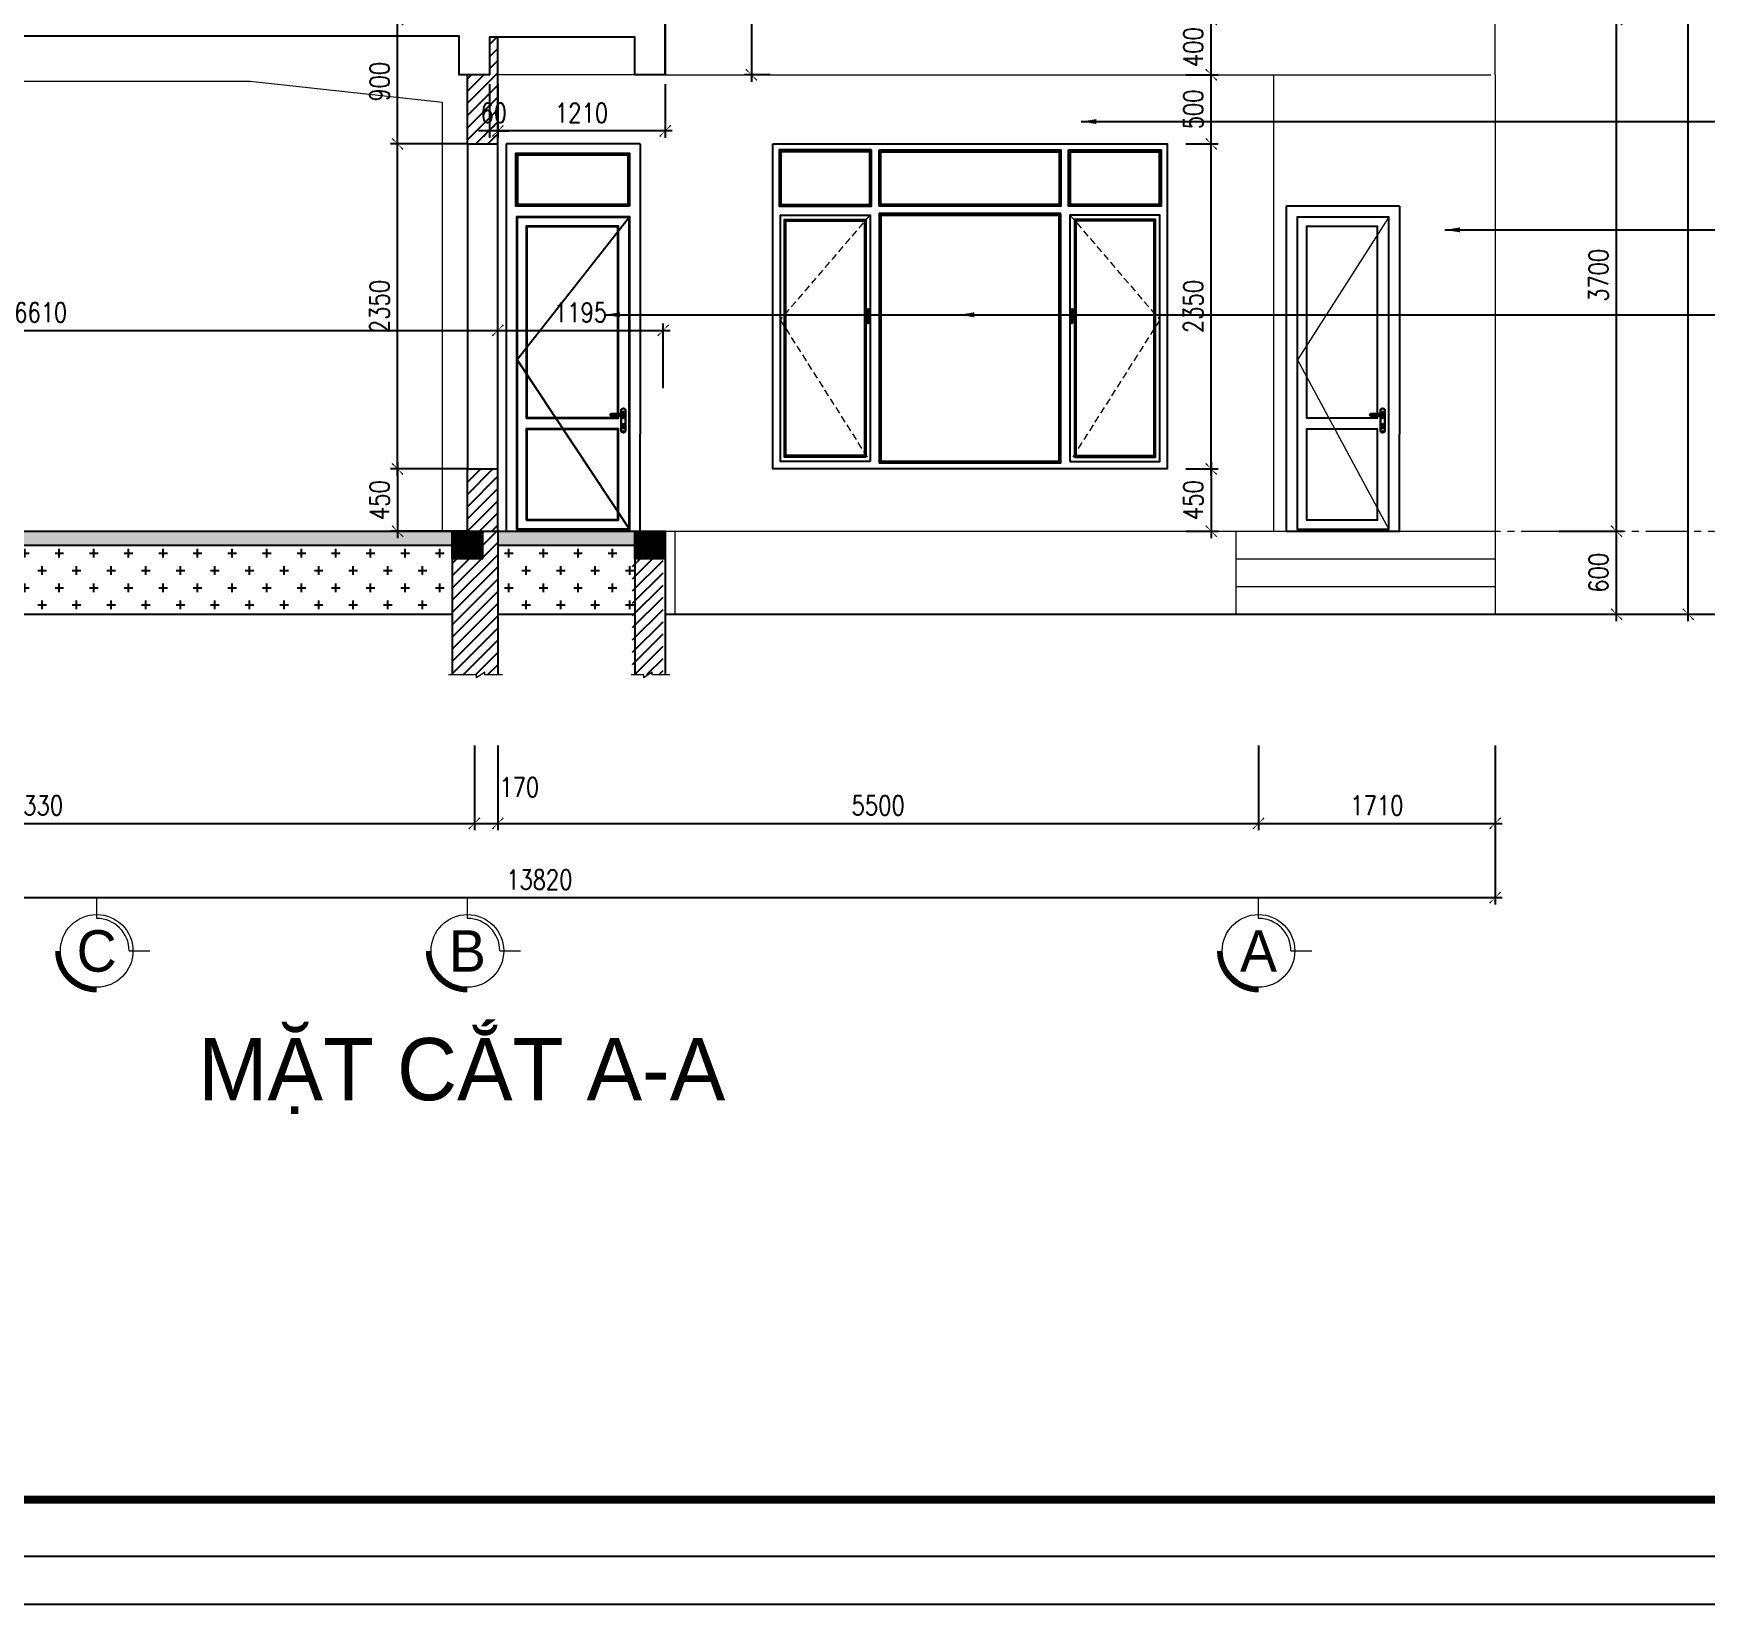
# Model space of a CAD drawing. Header units: millimetres. Extents: x -34806 to 662668, y 63228 to 99452.
# Drawn here: x 415738 to 427828, y 69332 to 80691 of the extents above; entities that cross this region are included whole.
import ezdxf
from ezdxf.enums import TextEntityAlignment as Align

# ---------------------------------------------------------------- set-up
doc = ezdxf.new("R2010")
doc.units = ezdxf.units.MM
doc.header["$LTSCALE"] = 200
doc.header["$MEASUREMENT"] = 0
doc.header["$PDMODE"] = 3
doc.header["$PDSIZE"] = 50
doc.linetypes.add('CENTER2', pattern=[1.125, 0.75, -0.125, 0.125, -0.125])
doc.linetypes.add('HIDDEN', pattern=[0.375, 0.25, -0.125])
doc.layers.get('0').update_dxf_attribs({"color": 95, "linetype": 'CONTINUOUS'})
doc.layers.get('DEFPOINTS').update_dxf_attribs({"linetype": 'CONTINUOUS'})
for name, color, linetype, lineweight in [('3', 7, 'CONTINUOUS', 30), ('hacth', 251, 'CONTINUOUS', 13), ('hatch', 251, 'CONTINUOUS', 5), ('nep', 4, 'CONTINUOUS', 30), ('thay', 7, 'CONTINUOUS', 18), ('tim', 254, 'CENTER2', 9), ('VU', 8, 'HIDDEN', 13)]:
    doc.layers.add(name, color=color, linetype=linetype, lineweight=lineweight)
for name, color, linetype in [('8', 1, 'CONTINUOUS'), ('A_Walls', 1, 'CONTINUOUS'), ('DIM', 1, 'CONTINUOUS'), ('KHUNGTEN', 7, 'CONTINUOUS'), ('NET-THAY', 4, 'CONTINUOUS'), ('Net_Manh', 155, 'CONTINUOUS'), ('TEXT', 7, 'CONTINUOUS'), ('TPTA-Text', 253, 'CONTINUOUS'), ('TPTA-Virtural', 253, 'CONTINUOUS'), ('TUONG', 2, 'CONTINUOUS'), ('wood', 254, 'CONTINUOUS')]:
    doc.layers.add(name, color=color, linetype=linetype)
doc.styles.add('dam', font='VHAVANB.ttf', dxfattribs={"width": 0.9, "height": 450})
doc.styles.add('RomanS', font='romans.shx', dxfattribs={"width": 0.8})
doc.dimstyles.new('D1', dxfattribs={"dimtxt": 140, "dimasz": 80, "dimexe": 50, "dimexo": 0, "dimgap": 60, "dimtad": 1, "dimdec": 0, "dimzin": 0, "dimdsep": 46, "dimtxsty": 'RomanS', "dimblk1": 'ARCHTICK', "dimblk2": 'ARCHTICK', "dimsah": 1, "dimcen": 100, "dimdle": 50, "dimclrt": 7, "dimadec": 0, "dimazin": 0, "dimtfac": 0.005, "dimtdec": 0, "dimtix": 1, "dimtofl": 0, "dimtmove": 2, "dimatfit": 3, "dimldrblk": 'ARCHTICK', "dimfxl": 1, "dimtvp": 0.8, "dimtolj": 1, "dimtzin": 0, "dimarcsym": 0})
doc.dimstyles.new('DIM-A3', dxfattribs={"dimscale": 0, "dimtxt": 160, "dimasz": 110, "dimexe": 110, "dimexo": 0, "dimgap": 110, "dimtad": 1, "dimdec": 0, "dimdsep": 46, "dimtxsty": 'RomanS', "dimblk1": 'ARCHTICK', "dimblk2": 'ARCHTICK', "dimsah": 1, "dimcen": 0.09, "dimdle": 110, "dimclrd": 256, "dimclre": 256, "dimclrt": 14, "dimadec": 0, "dimazin": 0, "dimtfac": 1, "dimtdec": 0, "dimtix": 1, "dimtmove": 2, "dimatfit": 3, "dimfxl": 110, "dimtolj": 1, "dimarcsym": 0})

# ---------------------------------------------------------------- blocks, each defined once
blk = doc.blocks.new('tr')
at = {"layer": 'thay', "ltscale": 600}
for p, q in [((0, -200), (0, 0)), ((313, -513), (513, -513))]:
    blk.add_line(p, q, dxfattribs=at)
at = {"layer": 'thay', "color": 150, "ltscale": 600, "const_width": 50}
blk.add_lwpolyline([(-375, -513, 0.414214), (0, -888, 0.414214)], format="xyb", dxfattribs=at)
at = {"layer": 'thay', "ltscale": 600}
blk.add_circle((0, -513), 350, dxfattribs=at)
blk.add_arc((0, -513), 313, 0, 90, dxfattribs=at)
blk = doc.blocks.new('_ArchTick')
at = {"layer": 'DIM', "color": 150}
blk.add_lwpolyline([(0.5, 0.5, 0.133, 0, 0), (0, 0, 0, 0.133, 0), (-0.5, -0.5, 0.133, 0.133, 0)], format="xyseb", dxfattribs=at)
blk = doc.blocks.new('*D187')
at = {"layer": 'DEFPOINTS', "color": 0}
for p in [(412486, 75542), (426306, 75542), (426306, 74443)]:
    blk.add_point(p, dxfattribs=at)
at = {"layer": 'DIM', "color": 0, "lineweight": -2}
for p, q in [((412486, 75542), (412486, 74393)), ((426306, 75542), (426306, 74393)), ((412436, 74443), (426356, 74443))]:
    blk.add_line(p, q, dxfattribs=at)
at = {"layer": 'DIM', "color": 0, "lineweight": -2, "xscale": 80, "yscale": 80, "zscale": 80, "rotation": 180}
blk.add_blockref('_ArchTick', (412486, 74443), dxfattribs=at)
at = {"layer": 'DIM', "color": 0, "lineweight": -2, "xscale": 80, "yscale": 80, "zscale": 80}
blk.add_blockref('_ArchTick', (426306, 74443), dxfattribs=at)
at = {"layer": 'DIM', "color": 7, "insert": (419396, 74573), "char_height": 140, "attachment_point": 5, "style": 'RomanS'}
blk.add_mtext('\\A1;13820', dxfattribs=at)
blk = doc.blocks.new('*D189')
at = {"layer": 'DEFPOINTS', "color": 0}
for p in [(419096, 75542), (424596, 75542), (424596, 74980)]:
    blk.add_point(p, dxfattribs=at)
at = {"layer": 'DIM', "color": 0, "lineweight": -2}
for p, q in [((419096, 75542), (419096, 74930)), ((424596, 75542), (424596, 74930)), ((419046, 74980), (424646, 74980))]:
    blk.add_line(p, q, dxfattribs=at)
at = {"layer": 'DIM', "color": 0, "lineweight": -2, "xscale": 80, "yscale": 80, "zscale": 80, "rotation": 180}
blk.add_blockref('_ArchTick', (419096, 74980), dxfattribs=at)
at = {"layer": 'DIM', "color": 0, "lineweight": -2, "xscale": 80, "yscale": 80, "zscale": 80}
blk.add_blockref('_ArchTick', (424596, 74980), dxfattribs=at)
at = {"layer": 'DIM', "color": 7, "insert": (421846, 75110), "char_height": 140, "attachment_point": 5, "style": 'RomanS'}
blk.add_mtext('\\A1;5500', dxfattribs=at)
blk = doc.blocks.new('*D190')
at = {"layer": 'DEFPOINTS', "color": 0}
for p in [(424596, 75542), (426306, 75542), (426306, 74980)]:
    blk.add_point(p, dxfattribs=at)
at = {"layer": 'DIM', "color": 0, "lineweight": -2}
for p, q in [((424596, 75542), (424596, 74930)), ((426306, 75542), (426306, 74930)), ((424546, 74980), (426356, 74980))]:
    blk.add_line(p, q, dxfattribs=at)
at = {"layer": 'DIM', "color": 0, "lineweight": -2, "xscale": 80, "yscale": 80, "zscale": 80, "rotation": 180}
blk.add_blockref('_ArchTick', (424596, 74980), dxfattribs=at)
at = {"layer": 'DIM', "color": 0, "lineweight": -2, "xscale": 80, "yscale": 80, "zscale": 80}
blk.add_blockref('_ArchTick', (426306, 74980), dxfattribs=at)
at = {"layer": 'DIM', "color": 7, "insert": (425451, 75110), "char_height": 140, "attachment_point": 5, "style": 'RomanS'}
blk.add_mtext('\\A1;1710', dxfattribs=at)
blk = doc.blocks.new('*D191')
at = {"layer": 'DEFPOINTS', "color": 0}
for p in [(412596, 75542), (418926, 75542), (418926, 74980)]:
    blk.add_point(p, dxfattribs=at)
at = {"layer": 'DIM', "color": 0, "lineweight": -2}
for p, q in [((412596, 75542), (412596, 74930)), ((418926, 75542), (418926, 74930)), ((412546, 74980), (418976, 74980))]:
    blk.add_line(p, q, dxfattribs=at)
at = {"layer": 'DIM', "color": 0, "lineweight": -2, "xscale": 80, "yscale": 80, "zscale": 80, "rotation": 180}
blk.add_blockref('_ArchTick', (412596, 74980), dxfattribs=at)
at = {"layer": 'DIM', "color": 0, "lineweight": -2, "xscale": 80, "yscale": 80, "zscale": 80}
blk.add_blockref('_ArchTick', (418926, 74980), dxfattribs=at)
at = {"layer": 'DIM', "color": 7, "insert": (415761, 75110), "char_height": 140, "attachment_point": 5, "style": 'RomanS'}
blk.add_mtext('\\A1;6330', dxfattribs=at)
blk = doc.blocks.new('*D195')
at = {"layer": 'DEFPOINTS', "color": 0}
for p in [(418926, 75542), (419096, 75542), (419096, 74980)]:
    blk.add_point(p, dxfattribs=at)
at = {"layer": 'DIM', "color": 0, "lineweight": -2}
for p, q in [((418926, 75542), (418926, 74930)), ((419096, 75542), (419096, 74930)), ((418876, 74980), (419146, 74980))]:
    blk.add_line(p, q, dxfattribs=at)
at = {"layer": 'DIM', "color": 0, "lineweight": -2, "xscale": 80, "yscale": 80, "zscale": 80, "rotation": 180}
blk.add_blockref('_ArchTick', (418926, 74980), dxfattribs=at)
at = {"layer": 'DIM', "color": 0, "lineweight": -2, "xscale": 80, "yscale": 80, "zscale": 80}
blk.add_blockref('_ArchTick', (419096, 74980), dxfattribs=at)
at = {"layer": 'DIM', "color": 7, "insert": (419251, 75242), "char_height": 140, "attachment_point": 5, "style": 'RomanS'}
blk.add_mtext('\\A1;170', dxfattribs=at)
blk = doc.blocks.new('*D576')
at = {"layer": 'DEFPOINTS', "color": 0}
for p in [(419096, 78544), (412486, 78275), (419096, 78275)]:
    blk.add_point(p, dxfattribs=at)
at = {"layer": 'DIM', "color": 0, "lineweight": -2}
for p, q in [((412486, 78275), (412486, 78594)), ((419096, 78275), (419096, 78594)), ((412436, 78544), (419146, 78544))]:
    blk.add_line(p, q, dxfattribs=at)
at = {"layer": 'DIM', "color": 0, "lineweight": -2, "xscale": 80, "yscale": 80, "zscale": 80, "rotation": 180}
blk.add_blockref('_ArchTick', (412486, 78544), dxfattribs=at)
at = {"layer": 'DIM', "color": 0, "lineweight": -2, "xscale": 80, "yscale": 80, "zscale": 80}
blk.add_blockref('_ArchTick', (419096, 78544), dxfattribs=at)
at = {"layer": 'DIM', "color": 7, "insert": (415791, 78674), "char_height": 140, "attachment_point": 5, "style": 'RomanS'}
blk.add_mtext('\\A1;6610', dxfattribs=at)
blk = doc.blocks.new('*D577')
at = {"layer": 'DEFPOINTS', "color": 0}
for p in [(420291, 78544), (419096, 78275), (420291, 78127)]:
    blk.add_point(p, dxfattribs=at)
at = {"layer": 'DIM', "color": 0, "lineweight": -2}
for p, q in [((419096, 78275), (419096, 78594)), ((420291, 78127), (420291, 78594)), ((419046, 78544), (420341, 78544))]:
    blk.add_line(p, q, dxfattribs=at)
at = {"layer": 'DIM', "color": 0, "lineweight": -2, "xscale": 80, "yscale": 80, "zscale": 80, "rotation": 180}
blk.add_blockref('_ArchTick', (419096, 78544), dxfattribs=at)
at = {"layer": 'DIM', "color": 0, "lineweight": -2, "xscale": 80, "yscale": 80, "zscale": 80}
blk.add_blockref('_ArchTick', (420291, 78544), dxfattribs=at)
at = {"layer": 'DIM', "color": 7, "insert": (419693, 78674), "char_height": 140, "attachment_point": 5, "style": 'RomanS'}
blk.add_mtext('\\A1;1195', dxfattribs=at)
blk = doc.blocks.new('*D607')
at = {"layer": 'DEFPOINTS', "color": 0}
for p in [(418371, 79892), (418876, 79892), (418876, 77542)]:
    blk.add_point(p, dxfattribs=at)
at = {"layer": 'DIM', "color": 0, "lineweight": -2}
for p, q in [((418371, 77492), (418371, 79942)), ((418876, 79892), (418321, 79892)), ((418876, 77542), (418321, 77542))]:
    blk.add_line(p, q, dxfattribs=at)
at = {"layer": 'DIM', "color": 0, "lineweight": -2, "xscale": 80, "yscale": 80, "zscale": 80}
for p, rotation in [((418371, 79892), 90), ((418371, 77542), 270)]:
    blk.add_blockref('_ArchTick', p, dxfattribs=dict(at, rotation=rotation))
at = {"layer": 'DIM', "color": 7, "insert": (418241, 78717), "char_height": 140, "attachment_point": 5, "rotation": 90, "style": 'RomanS'}
blk.add_mtext('\\A1;2350', dxfattribs=at)
blk = doc.blocks.new('*D608')
at = {"layer": 'DEFPOINTS', "color": 0}
for p in [(418876, 77542), (418371, 77092), (418876, 77092)]:
    blk.add_point(p, dxfattribs=at)
at = {"layer": 'DIM', "color": 0, "lineweight": -2}
for p, q in [((418876, 77542), (418321, 77542)), ((418371, 77592), (418371, 77042)), ((418876, 77092), (418321, 77092))]:
    blk.add_line(p, q, dxfattribs=at)
at = {"layer": 'DIM', "color": 0, "lineweight": -2, "xscale": 80, "yscale": 80, "zscale": 80}
for p, rotation in [((418371, 77542), 90), ((418371, 77092), 270)]:
    blk.add_blockref('_ArchTick', p, dxfattribs=dict(at, rotation=rotation))
at = {"layer": 'DIM', "color": 7, "insert": (418241, 77317), "char_height": 140, "attachment_point": 5, "rotation": 90, "style": 'RomanS'}
blk.add_mtext('\\A1;450', dxfattribs=at)
blk = doc.blocks.new('*D609')
at = {"layer": 'DEFPOINTS', "color": 0}
for p in [(418371, 80792), (418876, 80792), (418876, 79892)]:
    blk.add_point(p, dxfattribs=at)
at = {"layer": 'DIM', "color": 0, "lineweight": -2}
for p, q in [((418876, 80792), (418321, 80792)), ((418371, 79842), (418371, 80842)), ((418876, 79892), (418321, 79892))]:
    blk.add_line(p, q, dxfattribs=at)
at = {"layer": 'DIM', "color": 0, "lineweight": -2, "xscale": 80, "yscale": 80, "zscale": 80}
for p, rotation in [((418371, 80792), 90), ((418371, 79892), 270)]:
    blk.add_blockref('_ArchTick', p, dxfattribs=dict(at, rotation=rotation))
at = {"layer": 'DIM', "color": 7, "insert": (418241, 80342), "char_height": 140, "attachment_point": 5, "rotation": 90, "style": 'RomanS'}
blk.add_mtext('\\A1;900', dxfattribs=at)
blk = doc.blocks.new('*D613')
at = {"layer": 'DEFPOINTS', "color": 0}
for p in [(426770, 89498), (427702, 89498), (426770, 76492)]:
    blk.add_point(p, dxfattribs=at)
at = {"layer": 'DIM', "color": 0, "lineweight": -2}
for p, q in [((426770, 89498), (427752, 89498)), ((427702, 76442), (427702, 89548)), ((426770, 76492), (427752, 76492))]:
    blk.add_line(p, q, dxfattribs=at)
at = {"layer": 'DIM', "color": 0, "lineweight": -2, "xscale": 80, "yscale": 80, "zscale": 80}
for p, rotation in [((427702, 89498), 90), ((427702, 76492), 270)]:
    blk.add_blockref('_ArchTick', p, dxfattribs=dict(at, rotation=rotation))
at = {"layer": 'DIM', "color": 7, "insert": (427564, 82855), "char_height": 140, "attachment_point": 5, "rotation": 90, "style": 'RomanS'}
blk.add_mtext('\\A1;13005', dxfattribs=at)
blk = doc.blocks.new('*D614')
at = {"layer": 'DEFPOINTS', "color": 0}
for p in [(426770, 77092), (427184, 77092), (426770, 76492)]:
    blk.add_point(p, dxfattribs=at)
at = {"layer": 'DIM', "color": 0, "lineweight": -2}
for p, q in [((427184, 76442), (427184, 77142)), ((426770, 77092), (427234, 77092)), ((426770, 76492), (427234, 76492))]:
    blk.add_line(p, q, dxfattribs=at)
at = {"layer": 'DIM', "color": 0, "lineweight": -2, "xscale": 80, "yscale": 80, "zscale": 80}
for p, rotation in [((427184, 77092), 90), ((427184, 76492), 270)]:
    blk.add_blockref('_ArchTick', p, dxfattribs=dict(at, rotation=rotation))
at = {"layer": 'DIM', "color": 7, "insert": (427054, 76792), "char_height": 140, "attachment_point": 5, "rotation": 90, "style": 'RomanS'}
blk.add_mtext('\\A1;600', dxfattribs=at)
blk = doc.blocks.new('*D615')
at = {"layer": 'DEFPOINTS', "color": 0}
for p in [(426770, 80792), (427184, 80792), (426770, 77092)]:
    blk.add_point(p, dxfattribs=at)
at = {"layer": 'DIM', "color": 0, "lineweight": -2}
for p, q in [((426770, 80792), (427234, 80792)), ((427184, 77042), (427184, 80842)), ((426770, 77092), (427234, 77092))]:
    blk.add_line(p, q, dxfattribs=at)
at = {"layer": 'DIM', "color": 0, "lineweight": -2, "xscale": 80, "yscale": 80, "zscale": 80}
for p, rotation in [((427184, 80792), 90), ((427184, 77092), 270)]:
    blk.add_blockref('_ArchTick', p, dxfattribs=dict(at, rotation=rotation))
at = {"layer": 'DIM', "color": 7, "insert": (427054, 78942), "char_height": 140, "attachment_point": 5, "rotation": 90, "style": 'RomanS'}
blk.add_mtext('\\A1;3700', dxfattribs=at)
blk = doc.blocks.new('*D627')
at = {"layer": 'DEFPOINTS', "color": 0}
for p in [(421065, 81492), (420929, 80392), (421065, 80392)]:
    blk.add_point(p, dxfattribs=at)
at = {"layer": 'DIM', "color": 0, "lineweight": -2}
for p, q in [((421065, 81492), (420879, 81492)), ((420929, 81542), (420929, 80342)), ((421065, 80392), (420879, 80392))]:
    blk.add_line(p, q, dxfattribs=at)
at = {"layer": 'DIM', "color": 0, "lineweight": -2, "xscale": 80, "yscale": 80, "zscale": 80}
for p, rotation in [((420929, 81492), 90), ((420929, 80392), 270)]:
    blk.add_blockref('_ArchTick', p, dxfattribs=dict(at, rotation=rotation))
at = {"layer": 'DIM', "color": 7, "insert": (420799, 80942), "char_height": 140, "attachment_point": 5, "rotation": 90, "style": 'RomanS'}
blk.add_mtext('\\A1;1100', dxfattribs=at)
blk = doc.blocks.new('taynam')
at = {"layer": '8'}
for p, q in [((-3, 21), (1, 21)), ((-1, 20), (-1, 23)), ((-3, -21), (1, -21)), ((-3, -119), (1, -119)), ((-1, -23), (-1, -20)), ((-1, -121), (-1, -117))]:
    blk.add_line(p, q, dxfattribs=at)
for centre in [(-1, 21), (-1, -21), (-1, -119)]:
    blk.add_circle(centre, 2.54, dxfattribs=at)
at = {"layer": 'nep', "lineweight": 30}
for p, q in [((-3, 8), (87, 8)), ((-6, -77), (-6, -93)), ((-3, -8), (87, -8)), ((4, -77), (4, -93))]:
    blk.add_line(p, q, dxfattribs=at)
for points in [[(-16, 38), (-16, -119)], [(15, 8), (15, 38)], [(-1, -69), (0, -69), (0, -70), (0, -70), (0, -71), (0, -71), (0, -75), (-2, -75), (-2, -69), (-1, -69)], [(15, -119), (15, -8)]]:
    blk.add_lwpolyline(points, dxfattribs=at)
for centre, radius, start, end in [((-1, 30), 17.2, 26.2994, 153.7006), ((0, 0), 8.68, 107.4908, 252.5092), ((81, 0), 10.7, 309.4148, 50.5852), ((-1, -111), 17.4, 207.4481, 332.5519), ((-1, -72), 6.73, 314.6001, 225.3999), ((-1, -93), 4.72, 180, 0)]:
    blk.add_arc(centre, radius, start, end, dxfattribs=at)
blk = doc.blocks.new('*D634')
at = {"layer": 'DEFPOINTS', "color": 0}
for p in [(419096, 80325), (420306, 80325), (419096, 79986)]:
    blk.add_point(p, dxfattribs=at)
at = {"layer": 'DIM', "color": 0, "lineweight": -2}
for p, q in [((419096, 80325), (419096, 79936)), ((420306, 80325), (420306, 79936)), ((420356, 79986), (419046, 79986))]:
    blk.add_line(p, q, dxfattribs=at)
at = {"layer": 'DIM', "color": 0, "lineweight": -2, "xscale": 80, "yscale": 80, "zscale": 80, "rotation": 180}
blk.add_blockref('_ArchTick', (419096, 79986), dxfattribs=at)
at = {"layer": 'DIM', "color": 0, "lineweight": -2, "xscale": 80, "yscale": 80, "zscale": 80}
blk.add_blockref('_ArchTick', (420306, 79986), dxfattribs=at)
at = {"layer": 'DIM', "color": 7, "insert": (419701, 80116), "char_height": 140, "attachment_point": 5, "style": 'RomanS'}
blk.add_mtext('\\A1;1210', dxfattribs=at)
blk = doc.blocks.new('*D635')
at = {"layer": 'DEFPOINTS', "color": 0}
for p in [(419036, 80325), (419096, 80325), (419036, 79986)]:
    blk.add_point(p, dxfattribs=at)
at = {"layer": 'DIM', "color": 0, "lineweight": -2}
for p, q in [((419036, 80325), (419036, 79936)), ((419096, 80325), (419096, 79936)), ((419036, 79986), (418956, 79986)), ((419096, 79986), (419176, 79986))]:
    blk.add_line(p, q, dxfattribs=at)
at = {"layer": 'DIM', "color": 0, "lineweight": -2, "xscale": 80, "yscale": 80, "zscale": 80}
blk.add_blockref('_ArchTick', (419036, 79986), dxfattribs=at)
at = {"layer": 'DIM', "color": 0, "lineweight": -2, "xscale": 80, "yscale": 80, "zscale": 80, "rotation": 180}
blk.add_blockref('_ArchTick', (419096, 79986), dxfattribs=at)
at = {"layer": 'DIM', "color": 7, "insert": (419066, 80116), "char_height": 140, "attachment_point": 5, "style": 'RomanS'}
blk.add_mtext('\\A1;60', dxfattribs=at)
blk = doc.blocks.new('*D1036')
at = {"layer": 'DEFPOINTS', "color": 0}
for p in [(424071, 77542), (424071, 77092), (424254, 77092)]:
    blk.add_point(p, dxfattribs=at)
at = {"layer": 'DIM', "color": 0, "lineweight": -2}
for p, q in [((424071, 77542), (424304, 77542)), ((424254, 77592), (424254, 77042)), ((424071, 77092), (424304, 77092))]:
    blk.add_line(p, q, dxfattribs=at)
at = {"layer": 'DIM', "color": 0, "lineweight": -2, "xscale": 80, "yscale": 80, "zscale": 80}
for p, rotation in [((424254, 77542), 90), ((424254, 77092), 270)]:
    blk.add_blockref('_ArchTick', p, dxfattribs=dict(at, rotation=rotation))
at = {"layer": 'DIM', "color": 7, "insert": (424124, 77317), "char_height": 140, "attachment_point": 5, "rotation": 90, "style": 'RomanS'}
blk.add_mtext('\\A1;450', dxfattribs=at)
blk = doc.blocks.new('*D1037')
at = {"layer": 'DEFPOINTS', "color": 0}
for p in [(424071, 79892), (424254, 79892), (424071, 77542)]:
    blk.add_point(p, dxfattribs=at)
at = {"layer": 'DIM', "color": 0, "lineweight": -2}
for p, q in [((424254, 77492), (424254, 79942)), ((424071, 79892), (424304, 79892)), ((424071, 77542), (424304, 77542))]:
    blk.add_line(p, q, dxfattribs=at)
at = {"layer": 'DIM', "color": 0, "lineweight": -2, "xscale": 80, "yscale": 80, "zscale": 80}
for p, rotation in [((424254, 79892), 90), ((424254, 77542), 270)]:
    blk.add_blockref('_ArchTick', p, dxfattribs=dict(at, rotation=rotation))
at = {"layer": 'DIM', "color": 7, "insert": (424124, 78717), "char_height": 140, "attachment_point": 5, "rotation": 90, "style": 'RomanS'}
blk.add_mtext('\\A1;2350', dxfattribs=at)
blk = doc.blocks.new('*D1038')
at = {"layer": 'DEFPOINTS', "color": 0}
for p in [(424071, 80392), (424254, 80392), (424071, 79892)]:
    blk.add_point(p, dxfattribs=at)
at = {"layer": 'DIM', "color": 0, "lineweight": -2}
for p, q in [((424254, 79842), (424254, 80442)), ((424071, 80392), (424304, 80392)), ((424071, 79892), (424304, 79892))]:
    blk.add_line(p, q, dxfattribs=at)
at = {"layer": 'DIM', "color": 0, "lineweight": -2, "xscale": 80, "yscale": 80, "zscale": 80}
for p, rotation in [((424254, 80392), 90), ((424254, 79892), 270)]:
    blk.add_blockref('_ArchTick', p, dxfattribs=dict(at, rotation=rotation))
at = {"layer": 'DIM', "color": 7, "insert": (424124, 80142), "char_height": 140, "attachment_point": 5, "rotation": 90, "style": 'RomanS'}
blk.add_mtext('\\A1;500', dxfattribs=at)
blk = doc.blocks.new('*D1039')
at = {"layer": 'DEFPOINTS', "color": 0}
for p in [(424071, 80792), (424254, 80792), (424071, 80392)]:
    blk.add_point(p, dxfattribs=at)
at = {"layer": 'DIM', "color": 0, "lineweight": -2}
for p, q in [((424071, 80792), (424304, 80792)), ((424254, 80342), (424254, 80842)), ((424071, 80392), (424304, 80392))]:
    blk.add_line(p, q, dxfattribs=at)
at = {"layer": 'DIM', "color": 0, "lineweight": -2, "xscale": 80, "yscale": 80, "zscale": 80}
for p, rotation in [((424254, 80792), 90), ((424254, 80392), 270)]:
    blk.add_blockref('_ArchTick', p, dxfattribs=dict(at, rotation=rotation))
at = {"layer": 'DIM', "color": 7, "insert": (424124, 80592), "char_height": 140, "attachment_point": 5, "rotation": 90, "style": 'RomanS'}
blk.add_mtext('\\A1;400', dxfattribs=at)
blk = doc.blocks.new('khung')
at = {"layer": 'DEFPOINTS', "color": 8}
blk.add_lwpolyline([(0, 0), (31503, 0), (31503, 22275), (0, 22275)], close=True, dxfattribs=at)
at = {"layer": 'KHUNGTEN', "color": 4, "const_width": 54.3}
blk.add_lwpolyline([(848, 388), (31117, 388), (31117, 21887), (848, 21887)], close=True, dxfattribs=at)

msp = doc.modelspace()

# ---------------------------------------------------------------- hatches: boundary and pattern name
h = msp.add_hatch()
h.set_pattern_fill('ANSI31', color=256, scale=15, angle=180, style=0)
h.set_pattern_definition([(225, (-8110.6244, -197493.4991), (1.325825215, -1.325825215), [])])
h.paths.add_polyline_path([(412705.6, 77092.3), (412485.6, 77092.3), (412485.6, 76892.3), (412705.6, 76892.3)])
h.paths.add_polyline_path([(418985.6, 77092.3), (418765.6, 77092.3), (418765.6, 76892.3), (418985.6, 76892.3)])
h.paths.add_polyline_path([(420305.6, 77092.3), (420085.6, 77092.3), (420085.6, 76892.3), (420305.6, 76892.3)])
at = {"layer": 'Net_Manh'}
h = msp.add_hatch(dxfattribs=at)
h.set_pattern_fill('ANSI31', color=256, scale=500, style=0)
h.set_pattern_definition([(45, (-36355.786, -336066.216), (-44.194174, 44.194174), [])])
h.paths.add_polyline_path([(418875.6, 79892.4), (419095.6, 79892.4), (419095.6, 80664.8), (419035.6, 80664.8), (419035.6, 80392.3), (418875.6, 80392.3)])
h.paths.add_polyline_path([(419095.6, 77542.3), (418875.6, 77542.3), (418875.6, 77092.3), (419095.6, 77092.3)])
h = msp.add_hatch(dxfattribs=at)
h.set_pattern_fill('BT-01', color=256, scale=20, style=0, pattern_type=2)
h.set_pattern_definition([(50, (-36355.79, -336066.22), (143.452037, -12.550427), [15, -165]), (355, (-36355.79, -336066.22), (-27.750267, 150.438427), [12, -132]), (100.4514, (-36343.83, -336067.26), (115.701876, 137.887908), [12.748038, -140.228422]), (46.1842, (-36355.79, -336026.22), (213.44821, -33.103803), [22.5, -247.5]), (96.6356, (-36338, -336028.97), (186.93254, 194.823574), [19.12206, -210.3426]), (351.1842, (-36355.79, -336026.22), (186.93239, 194.82372), [18, -198]), (21, (-36335.79, -336036.22), (119.38141, -80.523778), [15, -165]), (326, (-36335.79, -336036.22), (48.663066, 145.03001), [12, -132]), (71.4514, (-36325.84, -336042.93), (168.044526, 64.5061), [12.748038, -140.228422]), (37.5, (-36355.786, -336066.216), (2.431971, 66.5787708), [0, -130.4, 0, -134, 0, -132.5]), (7.5, (-36355.79, -336066.216), (52.6139075, 78.882342), [0, -76.4, 0, -127.4, 0, -50.5]), (327.5, (-36400.386, -336066.216), (106.7644872, -4.5109743), [0, -50, 0, -156, 0, -207]), (317.5, (-36420.39, -336066.22), (116.637234, 20.020996), [0, -65, 0, -103.6, 0, -147]), (45, (-36355.79, -336066.216), (-60.104076, 60.104076), []), (45, (-36355.79, -336041.716), (-60.104076, 60.104076), [])])
h.paths.add_polyline_path([(412705.6, 77092.3), (412485.6, 77092.3), (412485.6, 76892.3), (412705.6, 76892.3)])
h.paths.add_polyline_path([(418985.6, 77092.3), (418765.6, 77092.3), (418765.6, 76892.3), (418985.6, 76892.3)])
h = msp.add_hatch(dxfattribs=at)
h.set_pattern_fill('AR-CONC', color=256, scale=20, style=0)
h.set_pattern_definition([(50, (-36355.79, -336066.22), (143.452037, -12.550427), [15, -165]), (355, (-36355.79, -336066.22), (-27.750267, 150.438427), [12, -132]), (100.4514, (-36343.83, -336067.26), (115.701876, 137.887908), [12.748038, -140.228422]), (46.1842, (-36355.79, -336026.22), (213.44821, -33.103803), [22.5, -247.5]), (96.6356, (-36338, -336028.97), (186.93254, 194.823574), [19.12206, -210.3426]), (351.1842, (-36355.79, -336026.22), (186.93239, 194.82372), [18, -198]), (21, (-36335.79, -336036.22), (119.38141, -80.523778), [15, -165]), (326, (-36335.79, -336036.22), (48.663066, 145.03001), [12, -132]), (71.4514, (-36325.84, -336042.93), (168.044526, 64.5061), [12.748038, -140.228422]), (37.5, (-36355.786, -336066.216), (2.431971, 66.5787708), [0, -130.4, 0, -134, 0, -132.5]), (7.5, (-36355.79, -336066.216), (52.6139075, 78.882342), [0, -76.4, 0, -127.4, 0, -50.5]), (327.5, (-36400.386, -336066.216), (106.7644872, -4.5109743), [0, -50, 0, -156, 0, -207]), (317.5, (-36420.39, -336066.22), (116.637234, 20.020996), [0, -65, 0, -103.6, 0, -147])])
h.paths.add_polyline_path([(418765.6, 77092.3), (412815.6, 77092.3), (412815.6, 76992.3), (418765.6, 76992.3)])
h.paths.add_polyline_path([(420100.6, 77092.3), (419095.6, 77092.3), (419095.6, 76992.3), (420100.6, 76992.3)])
h = msp.add_hatch(dxfattribs=at)
h.set_pattern_fill('ANSI31', color=256, scale=500, style=0)
h.set_pattern_definition([(45, (-8110.624, -280987.32), (-44.194174, 44.194174), [])])
h.paths.add_polyline_path([(419095.6, 77092.3), (418985.6, 77092.3), (418985.6, 76892.3), (418765.6, 76892.3), (418765.6, 76053.5), (418941.3, 76053.5), (418941.3, 76031.2), (419002.4, 76071.9), (419002.4, 76053.2), (419095.6, 76053.2)])
h.paths.add_polyline_path([(420290.6, 76892.3), (420070.6, 76892.3), (420070.6, 76053.5), (420136.3, 76053.5), (420136.3, 76031.2), (420197.4, 76071.9), (420197.4, 76053.2), (420290.6, 76053.2)])
h = msp.add_hatch(dxfattribs=at)
h.set_pattern_fill('BT-01', color=256, scale=20, style=0, pattern_type=2)
h.set_pattern_definition([(50, (-36370.79, -336066.22), (143.452037, -12.550427), [15, -165]), (355, (-36370.79, -336066.22), (-27.750267, 150.438427), [12, -132]), (100.4514, (-36358.83, -336067.26), (115.701876, 137.887908), [12.748038, -140.228422]), (46.1842, (-36370.79, -336026.22), (213.44821, -33.103803), [22.5, -247.5]), (96.6356, (-36353, -336028.97), (186.93254, 194.823574), [19.12206, -210.3426]), (351.1842, (-36370.79, -336026.22), (186.93239, 194.82372), [18, -198]), (21, (-36350.79, -336036.22), (119.38141, -80.523778), [15, -165]), (326, (-36350.79, -336036.22), (48.663066, 145.03001), [12, -132]), (71.4514, (-36340.84, -336042.93), (168.044526, 64.5061), [12.748038, -140.228422]), (37.5, (-36370.786, -336066.216), (2.431971, 66.5787708), [0, -130.4, 0, -134, 0, -132.5]), (7.5, (-36370.79, -336066.216), (52.6139075, 78.882342), [0, -76.4, 0, -127.4, 0, -50.5]), (327.5, (-36415.386, -336066.216), (106.7644872, -4.5109743), [0, -50, 0, -156, 0, -207]), (317.5, (-36435.39, -336066.22), (116.637234, 20.020996), [0, -65, 0, -103.6, 0, -147]), (45, (-36370.79, -336066.216), (-60.104076, 60.104076), []), (45, (-36370.79, -336041.716), (-60.104076, 60.104076), [])])
h.paths.add_polyline_path([(420305.6, 77092.3), (420085.6, 77092.3), (420085.6, 76892.3), (420305.6, 76892.3)])
h = msp.add_hatch(dxfattribs=at)
h.set_pattern_fill('CROSS', color=256, scale=500, style=0)
h.set_pattern_definition([(0, (-36355.79, -336066.22), (125, 125), [62.5, -187.5]), (90, (-36324.54, -336097.47), (-125, 125), [62.5, -187.5])])
h.paths.add_polyline_path([(418765.6, 76992.3), (412815.6, 76992.3), (412815.6, 76492.3), (418755.6, 76492.3), (418765.6, 76492.3)])
h.paths.add_polyline_path([(420100.6, 76992.3), (419095.6, 76992.3), (419095.6, 76492.3), (420100.6, 76492.3)])

# ---------------------------------------------------------------- linework, layer by layer
msp.add_lwpolyline([(403576.4, 93454.3), (437401.9, 93454.3), (437401.9, 69332.3), (403576.4, 69332.3)], close=True)
at = {"layer": '3'}
msp.add_line((424795.6, 79442.2), (424795.6, 79442.2), dxfattribs=at)
at = {"layer": 'A_Walls'}
for p, q in [((412815.6, 76492.3), (418765.6, 76492.3)), ((419095.6, 76492.3), (420085.6, 76492.3)), ((420305.6, 76492.3), (433056.5, 76492.3))]:
    msp.add_line(p, q, dxfattribs=at)
at = {"layer": 'hatch'}
for p, q in [((426305.6, 80392.3), (426305.6, 81442.3)), ((420205.6, 80392.3), (426275.6, 80392.3)), ((424705.6, 77092.3), (424705.6, 80392.3)), ((426305.6, 80392.3), (426305.6, 77092.3)), ((425534.6, 77108.7), (425534.6, 79361.1)), ((425534.6, 77108.7), (425534.6, 79361.1)), ((425534.6, 79361.1), (425534.6, 77108.7)), ((419055.6, 77092.3), (426275.6, 77092.3)), ((424432.3, 77092.3), (424432.3, 76892.3)), ((426305.6, 77092.3), (426305.6, 76492.3)), ((424432.3, 76892.3), (426305.6, 76892.3)), ((424432.3, 76892.3), (424432.3, 76692.3)), ((424432.3, 76692.3), (426305.6, 76692.3)), ((424432.3, 76692.3), (424432.3, 76492.3))]:
    msp.add_line(p, q, dxfattribs=at)
for points in [[(421085.3, 77542.3), (423935.3, 77542.3), (423935.3, 79892.4), (421085.3, 79892.4)], [(424871.7, 77103.7), (425539.6, 77103.7), (425539.6, 79366.1), (424871.7, 79366.1)], [(424876.7, 77108.7), (425534.6, 77108.7), (425534.6, 79361.1), (424876.7, 79361.1)], [(424939.6, 77908.8), (425459.3, 77908.8), (425459.3, 79298.2), (424939.6, 79298.2)], [(424944.6, 77913.8), (425454.3, 77913.8), (425454.3, 79293.2), (424944.6, 79293.2)], [(424939.6, 77171.7), (425459.3, 77171.7), (425459.3, 77832.9), (424939.6, 77832.9)], [(424944.6, 77176.7), (425454.3, 77176.7), (425454.3, 77827.9), (424944.6, 77827.9)]]:
    msp.add_lwpolyline(points, close=True, dxfattribs=at)
msp.add_lwpolyline([(425534.6, 79361.1), (424876.7, 78330.7), (425534.6, 77108.7)], dxfattribs=at)
at = {"layer": 'NET-THAY'}
for p, q in [((418875.6, 79892.4), (418875.6, 77542.3)), ((419095.6, 77542.3), (419095.6, 79892.4))]:
    msp.add_line(p, q, dxfattribs=at)
at = {"layer": 'thay'}
for p, q in [((420305.6, 80392.3), (420305.6, 81492.3)), ((420085.6, 80392.3), (419095.6, 80392.3)), ((423935.3, 79892.4), (421085.3, 79892.4)), ((421085.3, 79873.4), (421085.3, 77542.3)), ((419085.6, 77092.3), (426305.6, 77092.3)), ((420305.6, 77092.3), (420305.6, 76492.3)), ((420375.6, 77092.3), (420375.6, 76492.3))]:
    msp.add_line(p, q, dxfattribs=at)
for points in [[(418695.6, 77092.3), (418695.6, 80192.3), (417305.6, 80342.3), (414195.6, 80342.3), (412885.6, 80192.3), (412885.6, 77092.3)], [(423935.3, 77542.3), (421085.3, 77542.3)], [(419128.5, 76053.2), (419002.4, 76053.2), (419002.4, 76071.9), (418941.3, 76031.2), (418941.3, 76053.5), (418740.4, 76053.5)], [(420338.5, 76053.2), (420212.4, 76053.2), (420212.4, 76071.9), (420151.3, 76031.2), (420151.3, 76053.5), (420060.4, 76053.5)]]:
    msp.add_lwpolyline(points, dxfattribs=at)
at = {"layer": 'tim', "linetype": 'CENTER2', "ltscale": 2}
msp.add_line((406245.4, 77092.3), (433056.5, 77092.3), dxfattribs=at)
at = {"layer": 'TPTA-Virtural'}
msp.add_line((425615.6, 79442.2), (425593.9, 79442.2), dxfattribs=at)
msp.add_lwpolyline([(421085.3, 79892.4), (423935.4, 79892.4), (423935.4, 77542.3), (421085.3, 77542.3)], close=True, dxfattribs=at)
for points in [[(424795.6, 79442.2), (424795.6, 77792.6), (424795.6, 77792.6)], [(425593.9, 79442.2), (424795.6, 79442.2)], [(425615.6, 79442.2), (425615.6, 77792.6), (425615.6, 77792.6)], [(424795.6, 77792.6), (424795.6, 77092.3), (425615.6, 77092.3), (425615.6, 77792.6)]]:
    msp.add_lwpolyline(points, dxfattribs=at)
at = {"layer": 'TUONG'}
for p, q in [((420305.6, 80392.3), (420305.6, 81492.3)), ((419095.6, 79892.4), (419095.6, 80664.8)), ((418875.6, 79892.4), (418875.6, 80392.3)), ((418875.6, 79892.4), (419095.6, 79892.4)), ((418875.6, 77542.3), (419095.6, 77542.3)), ((418875.6, 77092.3), (418875.6, 77542.3)), ((419095.6, 77092.3), (419095.6, 77542.3)), ((412485.6, 77092.3), (420305.6, 77092.3)), ((418765.6, 77092.3), (418765.6, 76053.2)), ((419095.6, 77092.3), (419095.6, 76053.2)), ((420085.6, 77092.3), (420085.6, 76053.2)), ((420305.6, 77092.3), (420305.6, 76053.2)), ((412815.6, 76992.3), (418765.6, 76992.3)), ((419095.6, 76992.3), (420085.6, 76992.3)), ((412815.6, 76492.3), (418755.6, 76492.3)), ((419095.6, 76492.3), (420085.6, 76492.3))]:
    msp.add_line(p, q, dxfattribs=at)
msp.add_lwpolyline([(412485.6, 80792.3), (419035.6, 80792.3), (419035.6, 80773.8), (420085.6, 80773.8), (420085.6, 80792.3), (420305.6, 80792.3), (420305.6, 80392.3), (420085.6, 80392.3), (420085.6, 80664.8), (419035.6, 80664.8), (419035.6, 80392.3), (418815.6, 80392.3), (418815.6, 80672.3), (415900.6, 80672.3), (415900.6, 80672.3), (415680.6, 80672.3), (415680.6, 80672.3), (412705.6, 80672.3), (412705.6, 80392.3), (412485.6, 80392.3), (412485.6, 80792.3)], dxfattribs=at)
for points in [[(418765.6, 77092.3), (418985.6, 77092.3), (418985.6, 76892.3), (418765.6, 76892.3)], [(420085.6, 77092.3), (420305.6, 77092.3), (420305.6, 76892.3), (420085.6, 76892.3)]]:
    msp.add_lwpolyline(points, close=True, dxfattribs=at)
at = {"layer": 'VU', "linetype": 'HIDDEN'}
for points in [[(421786.1, 79378.2), (421137, 78620.2), (421786.1, 77596.3)], [(423232.3, 79378.2), (423881.4, 78620.2), (423232.3, 77596.3)]]:
    msp.add_lwpolyline(points, dxfattribs=at)
at = {"layer": 'wood'}
for p, q in [((419155.6, 79892.4), (419155.6, 79892.4)), ((420125.6, 79892.4), (420103.9, 79892.4)), ((423156.1, 79838.4), (423156.1, 79452.2)), ((420044.6, 77108.7), (420044.6, 79361.1)), ((420044.6, 77108.7), (420044.6, 79361.1)), ((420044.6, 79361.1), (420044.6, 77108.7)), ((421765.2, 78673.4), (421765.2, 78659.7)), ((421765.3, 78659), (421767.2, 78655.4)), ((421767.3, 78654.8), (421767.3, 78600.9)), ((421777.5, 78654.8), (421777.5, 78600.9)), ((421779.5, 78659), (421777.7, 78655.4)), ((421779.7, 78673.4), (421779.7, 78659.7)), ((423238.7, 78673.4), (423238.7, 78659.7)), ((423238.9, 78659), (423240.7, 78655.4)), ((423240.9, 78654.8), (423240.9, 78600.9)), ((423251.1, 78654.8), (423251.1, 78600.9)), ((423253.1, 78659), (423251.2, 78655.4)), ((423253.2, 78673.4), (423253.2, 78659.7))]:
    msp.add_line(p, q, dxfattribs=at)
for points in [[(419155.6, 79892.4), (419155.6, 77792.6), (419155.6, 77792.6)], [(420103.9, 79892.4), (419155.6, 79892.4)], [(420125.6, 79892.4), (420125.6, 77792.6), (420125.6, 77792.6)], [(420044.6, 79361.1), (419236.7, 78330.7), (420044.6, 77108.7)], [(421761.1, 78686.6), (421761.1, 78652.7)], [(421783.7, 78680.7), (421783.7, 78686.6)], [(421783.7, 78652.7), (421783.7, 78680.7)], [(423234.7, 78680.7), (423234.7, 78686.6)], [(423234.7, 78652.7), (423234.7, 78680.7)], [(423257.2, 78686.6), (423257.2, 78652.7)], [(419155.6, 77792.6), (419155.6, 77092.3), (420125.6, 77092.3), (420125.6, 77792.6)]]:
    msp.add_lwpolyline(points, dxfattribs=at)
for points in [[(420049, 79442.2), (419226.7, 79442.2), (419226.7, 79826.3), (420049, 79826.3)], [(420039, 79452.2), (419236.7, 79452.2), (419236.7, 79816.3), (420039, 79816.3)], [(420036, 79455.2), (419239.7, 79455.2), (419239.7, 79813.3), (420036, 79813.3)], [(421798.3, 79848.4), (421129.3, 79848.4), (421129.3, 79442.2), (421798.3, 79442.2)], [(421788.3, 79838.4), (421139.3, 79838.4), (421139.3, 79452.2), (421788.3, 79452.2)], [(421785.3, 79835.4), (421142.3, 79835.4), (421142.3, 79455.2), (421785.3, 79455.2)], [(421852.3, 79848.4), (423166.1, 79848.4), (423166.1, 79442.2), (421852.3, 79442.2)], [(421862.3, 79838.4), (423156.1, 79838.4), (423156.1, 79452.2), (421862.3, 79452.2)], [(421865.3, 79835.4), (423153.1, 79835.4), (423153.1, 79455.2), (421865.3, 79455.2)], [(423222.3, 79848.4), (423891.4, 79848.4), (423891.4, 79442.2), (423222.3, 79442.2)], [(423232.3, 79838.4), (423881.4, 79838.4), (423881.4, 79452.2), (423232.3, 79452.2)], [(423235.3, 79835.4), (423878.4, 79835.4), (423878.4, 79455.2), (423235.3, 79455.2)], [(419231.7, 77103.7), (420049.6, 77103.7), (420049.6, 79366.1), (419231.7, 79366.1)], [(419236.7, 77108.7), (420044.6, 77108.7), (420044.6, 79361.1), (419236.7, 79361.1)], [(421788.3, 77596.3), (421139.3, 77596.3), (421139.3, 79378.2), (421788.3, 79378.2)], [(421756.3, 77628.3), (421169.3, 77628.3), (421169.3, 79346.2), (421756.3, 79346.2)], [(421746.3, 77638.3), (421179.3, 77638.3), (421179.3, 79336.2), (421746.3, 79336.2)], [(423166.1, 79388.2), (421852.3, 79388.2), (421852.3, 77586.3), (423166.1, 77586.3)], [(423156.1, 79378.2), (421862.3, 79378.2), (421862.3, 77596.3), (423156.1, 77596.3)], [(423153.1, 79375.2), (421865.3, 79375.2), (421865.3, 77599.3), (423153.1, 77599.3)], [(423232.3, 77596.3), (423881.4, 77596.3), (423881.4, 79378.2), (423232.3, 79378.2)], [(423264.3, 77628.3), (423851.4, 77628.3), (423851.4, 79346.2), (423264.3, 79346.2)], [(423274.3, 77638.3), (423841.4, 77638.3), (423841.4, 79336.2), (423274.3, 79336.2)], [(419299.6, 77908.8), (419969.3, 77908.8), (419969.3, 79298.2), (419299.6, 79298.2)], [(419304.6, 77913.8), (419964.3, 77913.8), (419964.3, 79293.2), (419304.6, 79293.2)], [(419299.6, 77171.7), (419969.3, 77171.7), (419969.3, 77832.9), (419299.6, 77832.9)], [(419304.6, 77176.7), (419964.3, 77176.7), (419964.3, 77827.9), (419304.6, 77827.9)]]:
    msp.add_lwpolyline(points, close=True, dxfattribs=at)
for centre in [(421772.4, 78673.4), (423246, 78673.4)]:
    msp.add_circle(centre, 2.05, dxfattribs=at)
for centre, radius, start, end in [((421772.4, 78686.6), 11.3, 0, 180), ((421772.4, 78652.7), 11.3, 180, 243.1549), ((421772.4, 78673.4), 9.72, 318.25899, 221.74101), ((421772.4, 78673.4), 7.25, 0, 180), ((421766.6, 78659.7), 1.4, 180, 207.19267), ((421765.9, 78654.8), 1.4, 0, 27.19267), ((421772.4, 78600.9), 5.09, 180, 0), ((421778.9, 78654.8), 1.4, 152.80733, 180), ((421772.4, 78652.7), 11.3, 296.8451, 0), ((423246, 78686.6), 11.3, 0, 180), ((423246, 78652.7), 11.3, 180, 243.1549), ((423246, 78673.4), 9.72, 318.25899, 221.74101), ((423246, 78673.4), 7.25, 0, 180), ((423239.5, 78654.8), 1.4, 0, 27.19267), ((423246, 78600.9), 5.09, 180, 0), ((423252.5, 78654.8), 1.4, 152.80733, 180), ((423246, 78652.7), 11.3, 296.8451, 0), ((423251.8, 78659.7), 1.4, 332.80733, 0)]:
    msp.add_arc(centre, radius, start, end, dxfattribs=at)

# ---------------------------------------------------------------- block references
at = {"layer": 'DIM', "xscale": 0.75, "yscale": 0.75, "zscale": 0.75}
for p in [(416195.6, 74442.7), (418875.6, 74442.7), (424595.6, 74442.7)]:
    msp.add_blockref('tr', p, dxfattribs=at)
at = {"layer": 'hacth', "xscale": 1.051495878993592, "yscale": 1.051495932799298, "zscale": 1.051495938646239}
msp.add_blockref('khung', (404043.4, 69682.3), dxfattribs=at)
at = {"layer": 'hatch', "xscale": -1}
msp.add_blockref('taynam', (425492.3, 77933.1), dxfattribs=at)
at = {"layer": 'wood', "xscale": -1}
msp.add_blockref('taynam', (420002.3, 77933.1), dxfattribs=at)

# ---------------------------------------------------------------- texts
at = {"layer": 'TEXT', "linetype": 'Continuous', "style": 'dam'}
for s, p in [('c', (416195.6, 74057.8)), ('b', (418875.6, 74057.8)), ('a', (424595.6, 74057.8))]:
    msp.add_text(s, height=300, dxfattribs=at).set_placement(p, align=Align.MIDDLE)
at = {"layer": 'TEXT', "style": 'dam'}
msp.add_text('mÆt c¾t a-a', height=450, dxfattribs=at).set_placement((418834.9, 72978.1), align=Align.CENTER)

# ---------------------------------------------------------------- dimensions: what is measured, and where the dimension line sits
at = {"layer": 'DIM'}
for base, p1, p2, angle, picture, middle in [((427702.2, 89497.6), (426770.3, 76492.3), (426770.3, 89497.6), 90, '*D613', (427564.3, 82854.9)), ((424254.3, 80792.3), (424070.8, 80392.3), (424070.8, 80792.3), 90, '*D1039', (424124.3, 80592.3)), ((419095.6, 74980.4), (418925.6, 75542), (419095.6, 75542), 180, '*D195', (419251, 75241.6))]:
    dim = msp.add_linear_dim(base=base, p1=p1, p2=p2, angle=angle, dimstyle='D1', dxfattribs=at)
    dim.commit()
    dim.dimension.update_dxf_attribs({"geometry": picture, "text_midpoint": middle, "dimtype": 128})
for base, p1, p2, angle, picture, middle in [((420929.2, 80392.3), (421065.3, 81492.3), (421065.3, 80392.3), 90, '*D627', (420799.2, 80942.3)), ((418370.9, 80792.3), (418875.6, 79892.4), (418875.6, 80792.3), 90, '*D609', (418240.9, 80342.3)), ((427183.5, 80792.3), (426770.3, 77092.3), (426770.3, 80792.3), 90, '*D615', (427053.5, 78942.3)), ((424254.3, 80392.3), (424070.8, 79892.4), (424070.8, 80392.3), 90, '*D1038', (424124.3, 80142.3)), ((418370.9, 79892.4), (418875.6, 77542.3), (418875.6, 79892.4), 90, '*D607', (418240.9, 78717.3)), ((424254.3, 79892.4), (424070.8, 77542.3), (424070.8, 79892.4), 90, '*D1037', (424124.3, 78717.3)), ((418370.9, 77092.3), (418875.6, 77542.3), (418875.6, 77092.3), 90, '*D608', (418240.9, 77317.3)), ((424254.3, 77092.3), (424070.8, 77542.3), (424070.8, 77092.3), 90, '*D1036', (424124.3, 77317.3)), ((427183.5, 77092.3), (426770.3, 76492.3), (426770.3, 77092.3), 90, '*D614', (427053.5, 76792.3)), ((426305.6, 74442.7), (412485.6, 75542), (426305.6, 75542), 180, '*D187', (419395.6, 74572.7)), ((418925.6, 74980.4), (412595.6, 75542), (418925.6, 75542), 180, '*D191', (415760.6, 75110.4)), ((424595.6, 74980.4), (419095.6, 75542), (424595.6, 75542), 180, '*D189', (421845.6, 75110.4)), ((426305.6, 74980.4), (424595.6, 75542), (426305.6, 75542), 180, '*D190', (425450.6, 75110.4))]:
    dim = msp.add_linear_dim(base=base, p1=p1, p2=p2, angle=angle, dimstyle='D1', dxfattribs=at)
    dim.commit()
    dim.dimension.update_dxf_attribs({"geometry": picture, "text_midpoint": middle})
for base, p1, p2, picture, middle in [((419035.6, 79986), (419095.6, 80324.6), (419035.6, 80324.6), '*D635', (419065.6, 80116)), ((419095.6, 79986), (420305.6, 80324.6), (419095.6, 80324.6), '*D634', (419700.6, 80116)), ((419095.6, 78544.3), (412485.6, 78275), (419095.6, 78275), '*D576', (415790.6, 78674.3)), ((420290.6, 78544.3), (419095.6, 78275), (420290.6, 78127.5), '*D577', (419693.1, 78674.3))]:
    dim = msp.add_linear_dim(base=base, p1=p1, p2=p2, dimstyle='D1', dxfattribs=at)
    dim.commit()
    dim.dimension.update_dxf_attribs({"geometry": picture, "text_midpoint": middle})

# ---------------------------------------------------------------- leaders
at = {"layer": 'TPTA-Text', "linetype": 'Continuous'}
for points in [[(423314, 80053.6), (431211.5, 80053.7)], [(425943.2, 79270.7), (431211.5, 79270.7)]]:
    msp.add_leader(points, dimstyle='DIM-A3', override={"dimscale": 1, "dimtad": 0}, dxfattribs=at)
at = {"layer": 'TPTA-Text'}
for points in [[(419869.8, 78657), (427130.3, 78657)], [(422431.6, 78657), (431211.5, 78657)]]:
    msp.add_leader(points, dimstyle='DIM-A3', override={"dimscale": 1, "dimtad": 0}, dxfattribs=at)

doc.saveas('drawing.dxf')
